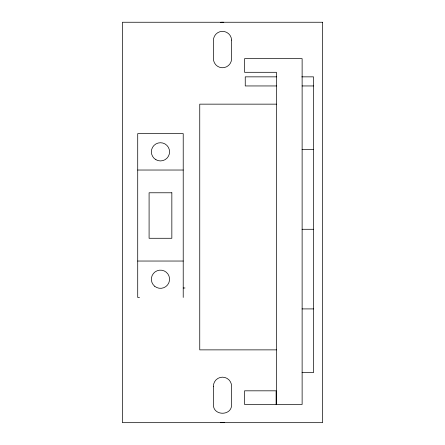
<?xml version="1.0" encoding="UTF-8"?>
<svg xmlns="http://www.w3.org/2000/svg" width="445" height="445" viewBox="0 0 445 445"><rect width="100%" height="100%" fill="white"/><g stroke="black" fill="none" stroke-linecap="round" stroke-linejoin="round"><path stroke-width="0.67" d="M224.475 422.489L220.525 422.489M276.534 76.852L245.251 76.852L245.251 85.952L276.534 85.952M301.782 76.852L313.502 76.852L313.502 372.621L302.044 372.621M302.044 85.952L313.502 85.952M276.412 104.152L199.749 104.152L199.749 349.87L276.412 349.87M302.044 149.659L313.502 149.659M137.716 170.029L183.218 170.029M302.044 229.286L313.502 229.286M137.716 261.037L183.218 261.037M183.218 287.993L184.987 287.993M139.485 297.438L137.716 297.438L137.716 133.628L183.218 133.628L183.218 297.438M302.044 308.913L313.502 308.913M276.423 404.472L276.423 72.301L244.566 72.301L244.566 58.651L302.127 58.651L302.127 404.472L244.566 404.472L244.566 390.821L276.117 390.821L276.117 404.472M220.386 22.372A18.201 18.201 0 0 1 223.774 22.294M213.4 386.338L213.4 404.472C212.955 416.158 232.045 416.158 231.6 404.472L231.6 386.204A9.1 9.1 0 0 0 222.433 377.171A9.1 9.1 0 0 0 213.4 386.338M231.595 40.072L231.589 59.096A9.1 9.1 0 0 1 222.055 67.74A9.1 9.1 0 0 1 213.411 58.206L213.405 40.834A9.1 9.1 0 0 1 222.116 31.356A9.1 9.1 0 0 1 231.595 40.072M322.603 22.25L122.397 22.25L122.397 422.672L322.603 422.672L322.603 22.25M171.842 192.78L149.092 192.78L149.092 238.281L171.842 238.281L171.842 192.78M155.917 159.71A9.1 9.1 0 0 0 169.567 151.828A9.1 9.1 0 0 0 155.917 143.946A9.1 9.1 0 0 0 155.917 159.71M154.688 286.269A9.1 9.1 0 0 0 169.445 280.723A9.1 9.1 0 0 0 157.263 270.716A9.1 9.1 0 0 0 154.688 286.269"/></g></svg>
